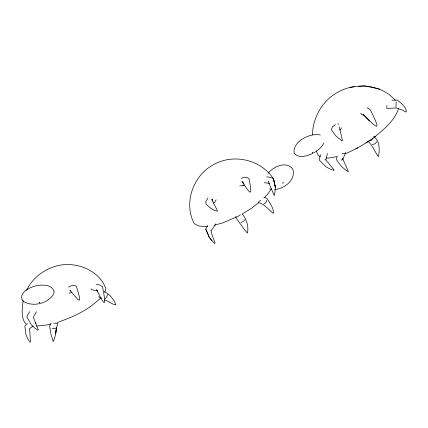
<?xml version="1.0" encoding="UTF-8"?>
<svg xmlns="http://www.w3.org/2000/svg" width="428" height="428" viewBox="0 0 428 428"><rect width="100%" height="100%" fill="white"/><g stroke="black" fill="none" stroke-linecap="round" stroke-linejoin="round"><path stroke-width="0.64" d="M386.821 107.733L386.939 105.491M396.023 107.198L396.114 101.805M56.48 327.468L55.64 334.327L53.602 341.33L53.131 341.367L51.018 334.407L49.664 326.735L50.37 323.771M339.409 127.009L342.416 140.555L341.94 140.956L335.6 135.681L331.47 129.823L332.219 127.084L335.499 124.457M23.128 300.515C22.39 308.288 20.41 317.474 25.883 324.007M56.469 327.484L55.57 333.92L56.571 328.014M107.455 294.287L107 296.326L105.24 298.749M320.497 154.594L319.529 158.435L319.491 160.34L326.168 166.909L330.004 168.99L333.904 170.408L334.145 170.002L325.943 160.024M327.425 153.577L325.804 159.976L324.868 159.644M341.309 127.742L341.004 128.914L339.661 129.984M266.788 200.16L266.013 202.364L263.846 204.124M104.678 292.388L105.919 288.97C99.772 270.357 76.355 261.305 58.101 265.585C44.614 268.805 32.517 277.654 26.579 290.334M398.602 108.375C394.835 120.22 384.825 128.518 375.607 136.211L374.543 136.96M337.237 156.284L336.456 159.114L336.686 160.051L341.49 166.546L347.862 171.681L348.301 171.35L342.528 158.339M341.191 160.222L342.828 159.259L345.744 152.668M216.092 199.839L214.621 202.637L213.535 202.974M323.803 143.091C321.738 147.259 318.106 150.41 314.093 152.641M36.524 311.718L33.277 317.153L38.333 329.913L37.894 330.282L34.62 327.966L31.512 324.922L26.91 317.03L27.376 315.484L29.676 311.691M207.682 225.615L205.611 229.231L209.303 237.374C220.597 251.637 211.737 237.128 211.111 230.976M271.224 189.181L266.992 194.933L264.124 197.736M207.922 197.95L205.713 201.963L206.221 204.167C209.271 207.222 213.192 210.833 217.558 211.197C216.065 207.35 213.235 203.477 212.021 199.309L212.277 200.416M100.949 297.663C89.415 309.198 74.312 316.747 58.925 321.792M373.125 138.33L371.595 140.213L368.669 141.154M376.742 141.829L375.222 143.696L372.312 144.621M268.201 173.27C273.583 166.257 287.097 160.457 292.95 169.541C295.86 179.985 284.251 188.86 274.712 189.524M245.014 219.564L243.639 221.185L240.969 222.571M240.322 214.674L239.626 215.487L236.952 216.889L235.373 216.937M239.819 185.768L242.831 185.854L243.586 185.18M33.074 326.018L29.404 328.757M27.456 323.461L24.819 326.2L26.087 335.124L27.836 338.944L29.976 342.186L30.409 342.015L29.682 329.036M258.4 202.08L260.572 200.304M258.747 202.679L252.006 207.896L242.601 213.818M365.999 142.973L368.134 141.47M375.607 136.211C366.395 143.043 356.556 149.046 345.952 153.492M241.381 178.562L242.885 177.583L247.459 177.566L249.123 179.075C252.44 196.596 251.092 195.414 242.157 181.611M242.831 185.854L244.356 184.896M355.919 148.842L357.765 147.751M68.641 287.135C70.893 285.84 73.985 284.347 76.339 286.236C81.277 302.478 82.016 305.25 70.16 290.494M345.198 152.989L344.101 153.62L342.1 153.433M236.154 217.119L222.688 222.897L214.578 225.165M313.05 153.219C307.427 156.043 298.803 158.874 294.116 153.187C292.377 141.379 310.327 132.536 320.374 134.997M395.188 100.232C381.904 84.84 357.45 82.235 339.779 91.18C323.605 98.964 313.43 115.849 312.445 133.557L312.59 134.847M69.036 293.191L71.947 292.394M51.312 323.83L46.443 325.034L36.482 326.066M336.665 156.643L328.608 158.093L326.088 157.937M207.65 226.251L205.124 226.578L198.619 225.979L194.296 223.684C183.425 203.503 192.835 176.176 212.566 165.235C232.249 153.128 260.524 159.163 273.273 178.535L273.417 179.83M350.024 87.296L354.159 86.873M358.514 86.413L364.415 85.814L379.866 89.174M391.898 100.2L397.195 100.05C400.549 102.891 406.91 107.273 406.247 112.083L401.239 109.605L396.483 107.968L386.596 108.418M215.284 224.079L215.76 224.058L211.063 230.772L210.608 230.762M337.74 124.045L338.928 124.029M52.098 328.49L55.062 328.624L56.608 327.591L58.171 322.279L56.619 323.3L53.634 323.156M266.58 176.866L269.843 177.246L273.439 178.62L275.359 187.352L274.632 195.141L274.048 195.163L268.918 183.024M264.199 182.692L269.41 183.334M269.881 188.892L271.775 189.267M96.107 284.294L100.27 285.123L102.479 286.771C106.144 304.891 105.93 309.273 96.792 289.949M97.728 290.949L91.779 289.713L90.955 288.873M258.036 202.46C264.445 203.899 268.463 209.645 273.348 213.444C274.102 208.484 269.565 202.877 267.174 198.592L263.878 197.142M104.341 299.809C108.022 300.707 112.436 304.864 115.897 304.779C113.778 299.359 109.836 294.202 104.437 291.719M367.128 107.722L370.15 109.52C380.642 130.561 379.604 131.326 363.244 114.303L369.648 120.91L364.399 115.769L361.553 114.217L360.708 113.227M69.962 290.377L71.021 290.917M98.52 296.69L101.457 298.252M320.246 156.573L318.197 155.439L316.228 150.849M241.948 181.531L243.848 183.216M367.871 141.374C372.884 145.21 374.778 151.999 378.416 156.611C379.764 150.383 379.968 140.748 373.671 136.532M96.503 289.676L97.317 290.521M36.048 323.531L35.24 322.61M211.897 240.75L209.303 237.374M235.737 217.456C239.503 222.699 243.291 228.333 247.379 233.137C248.962 226.749 246.635 219.029 242.173 213.963M206.077 229.371L209.399 237.615M268.26 180.916L268.939 182.879M342.609 158.355L342.828 159.259M212.315 200.277L212.106 199.031L212.368 200.796M54.019 291.34L53.987 293.394C48.508 303.752 32.228 307.684 22.684 300.847C18.281 293.319 28.687 287.739 34.802 286.139C41.125 284.609 51.601 283.759 54.019 291.34M312.52 152.791L313.018 152.55L312.52 152.791M282.774 183.018L283.224 182.842L282.774 183.018M39.285 302.382L39.809 302.291L39.285 302.382M275.295 186.817L273.439 178.62L275.359 187.352L275.295 186.817"/></g></svg>
